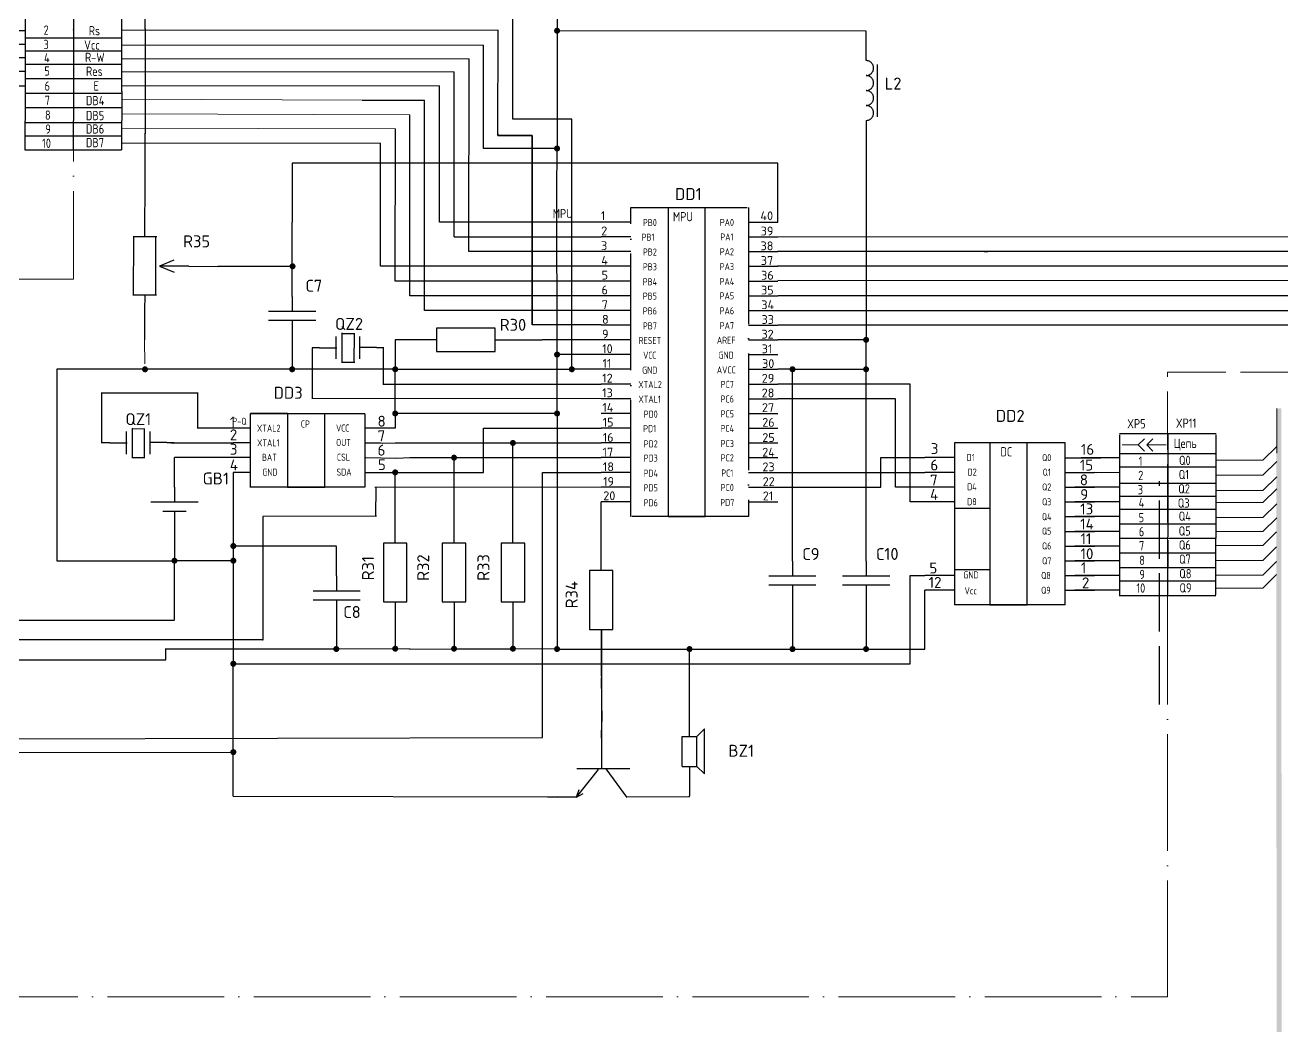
# Model space of a CAD drawing. Header units: millimetres. Extents: x 17259 to 18100, y 22778 to 23372.
# Drawn here: x 17408.4 to 17667.1, y 22996.7 to 23202.6 of the extents above; entities that cross this region are included whole.
import ezdxf
from ezdxf.enums import TextEntityAlignment as Align

# ---------------------------------------------------------------- set-up
doc = ezdxf.new("R2010")
doc.units = ezdxf.units.MM
for name, pattern in [('ACAD_ISO02W100', [15, 12, -3]), ('ACAD_ISO04W100', [30, 24, -3, 0, -3]), ('SOLID', [0])]:
    doc.linetypes.add(name, pattern=pattern)
doc.layers.get('0').update_dxf_attribs({"lineweight": 15})
doc.layers.add('0.25-STAMP', color=7, linetype='Continuous', lineweight=25)
doc.layers.add('PINNAM', color=7, linetype='SOLID')
doc.layers.add('SHEET1', color=7, linetype='Continuous')
doc.styles.get("Standard").update_dxf_attribs({"font": 'isocpeur.ttf'})
doc.styles.add('ГОСТ 2.304', font='cs_gost2304.shx')

msp = doc.modelspace()

# ---------------------------------------------------------------- hatches: boundary and pattern name
h = msp.add_hatch(color=256)
h.dxf.hatch_style = 1
h.paths.add_polyline_path([(17667.08, 22936.4), (17666.97, 23123.76), (17665.94, 23123.77), (17665.93, 23114.7), (17666.05, 22936.4)])

# ---------------------------------------------------------------- linework, layer by layer
at = {"color": 0, "linetype": 'ACAD_ISO04W100', "lineweight": 20}
for p, q in [((17418.32, 23258.72), (17418.32, 23150.37)), ((17418.32, 23150.37), (17395.24, 23150.37)), ((17643.56, 23002.63), (17643.56, 23085.25)), ((17395.24, 23002.63), (17643.56, 23002.63))]:
    msp.add_line(p, q, dxfattribs=at)
at = {"lineweight": -2}
for p, q in [((17401.72, 23201.53), (17408.37, 23201.53)), ((17401.72, 23198.67), (17408.37, 23198.67)), ((17401.72, 23195.98), (17408.37, 23195.98)), ((17401.72, 23193.12), (17408.37, 23193.12)), ((17401.72, 23190.15), (17408.37, 23190.15)), ((17505.68, 23180.26), (17505.7, 23179.89)), ((17526.97, 23140.95), (17512.78, 23140.95)), ((17607, 23103.12), (17599.67, 23103.12)), ((17599.67, 23090.63), (17607, 23090.63))]:
    msp.add_line(p, q, dxfattribs=at)
for p, q in [((17505.76, 23201.55), (17428.27, 23201.55)), ((17433.06, 23201.74), (17433.06, 23168.25)), ((17502.73, 23198.49), (17428.27, 23198.49)), ((17499.78, 23195.65), (17428.27, 23195.65)), ((17496.67, 23193.02), (17428.27, 23193.02)), ((17493.64, 23190.12), (17428.27, 23190.12)), ((17477.72, 23187.18), (17428.26, 23187.36)), ((17487.59, 23184.18), (17428.25, 23184.39)), ((17484.59, 23181.24), (17428.24, 23181.43)), ((17481.53, 23178.3), (17428.23, 23178.31)), ((17432.95, 23137.8), (17433.01, 23132.91)), ((17666.04, 23123.7), (17666.04, 23114.54)), ((17637.54, 23116.23), (17638.81, 23117.5)), ((17639.27, 23116.23), (17640.55, 23117.5)), ((17634.21, 23116.23), (17637.54, 23116.23)), ((17637.54, 23116.23), (17638.81, 23114.95)), ((17641.07, 23116.23), (17639.27, 23116.23)), ((17639.27, 23116.23), (17640.55, 23114.96)), ((17643.3, 23116.23), (17641.07, 23116.23)), ((17663.18, 23113.12), (17666.04, 23115.94)), ((17653.54, 23113.12), (17663.18, 23113.12)), ((17663.18, 23110.04), (17666.04, 23112.85)), ((17653.54, 23110.04), (17663.18, 23110.04)), ((17663.18, 23106.87), (17666.04, 23109.68)), ((17653.54, 23106.87), (17663.18, 23106.87)), ((17663.18, 23104.36), (17666.04, 23107.17)), ((17653.54, 23104.36), (17663.18, 23104.36)), ((17663.18, 23101.28), (17666.04, 23104.09)), ((17653.54, 23101.28), (17663.18, 23101.28)), ((17663.18, 23098.4), (17666.04, 23101.21)), ((17653.54, 23098.4), (17663.18, 23098.4)), ((17663.14, 23095.51), (17666, 23098.32)), ((17653.5, 23095.51), (17663.14, 23095.51)), ((17663.14, 23092.46), (17666, 23095.27)), ((17653.5, 23092.46), (17663.14, 23092.46)), ((17663.14, 23089.46), (17666, 23092.27)), ((17653.5, 23089.46), (17663.14, 23089.46)), ((17663.14, 23086.78), (17666, 23089.59)), ((17653.5, 23086.78), (17663.14, 23086.78))]:
    msp.add_line(p, q)
at = {"lineweight": 35}
for p, q in [((17512.78, 23179.87), (17505.7, 23179.89)), ((17512.78, 23140.95), (17512.78, 23179.87))]:
    msp.add_line(p, q, dxfattribs=at)
at = {"color": 0, "linetype": 'ACAD_ISO02W100', "lineweight": 20}
for p, q in [((17643.56, 23085.25), (17643.56, 23131.19)), ((17643.56, 23131.19), (17676.79, 23131.19))]:
    msp.add_line(p, q, dxfattribs=at)
at = {"linetype": 'ACAD_ISO02W100', "lineweight": -2}
msp.add_line((17641.9, 23062.81), (17641.9, 23108.75), dxfattribs=at)
at = {"linetype": 'Continuous'}
for points, const_width in [([(17518.19, 23201.46, 1), (17517.57, 23201.46, 1)], 0.616), ([(17517.96, 23201.46, 1), (17517.8, 23201.46, 1)], 0.154), ([(17517.96, 23201.46, 1), (17517.8, 23201.46, 1)], 0.154), ([(17517.96, 23201.46, 1), (17517.8, 23201.46, 1)], 0.154), ([(17518.19, 23177.23, 1), (17517.57, 23177.23, 1)], 0.616), ([(17517.96, 23177.23, 1), (17517.8, 23177.23, 1)], 0.154), ([(17517.96, 23177.23, 1), (17517.8, 23177.23, 1)], 0.154), ([(17517.96, 23177.23, 1), (17517.8, 23177.23, 1)], 0.154), ([(17463.73, 23152.99, 1), (17463.12, 23152.99, 1)], 0.616), ([(17581.8, 23137.85, 1), (17581.19, 23137.85, 1)], 0.616), ([(17581.57, 23137.85, 1), (17581.42, 23137.85, 1)], 0.154), ([(17581.57, 23137.85, 1), (17581.42, 23137.85, 1)], 0.154), ([(17581.57, 23137.85, 1), (17581.42, 23137.85, 1)], 0.154), ([(17518.19, 23134.82, 1), (17517.57, 23134.82, 1)], 0.616), ([(17517.96, 23134.82, 1), (17517.8, 23134.82, 1)], 0.154), ([(17517.96, 23134.82, 1), (17517.8, 23134.82, 1)], 0.154), ([(17517.96, 23134.82, 1), (17517.8, 23134.82, 1)], 0.154), ([(17433.36, 23131.79, 1), (17432.75, 23131.79, 1)], 0.616), ([(17463.66, 23131.79, 1), (17463.04, 23131.79, 1)], 0.616), ([(17484.86, 23131.79, 1), (17484.25, 23131.79, 1)], 0.616), ([(17521.22, 23131.79, 1), (17520.6, 23131.79, 1)], 0.616), ([(17566.66, 23131.79, 1), (17566.04, 23131.79, 1)], 0.616), ([(17581.8, 23131.79, 1), (17581.19, 23131.79, 1)], 0.616), ([(17463.43, 23131.79, 1), (17463.27, 23131.79, 1)], 0.154), ([(17463.43, 23131.79, 1), (17463.27, 23131.79, 1)], 0.154), ([(17484.63, 23131.79, 1), (17484.48, 23131.79, 1)], 0.154), ([(17484.63, 23131.79, 1), (17484.48, 23131.79, 1)], 0.154), ([(17484.63, 23131.79, 1), (17484.48, 23131.79, 1)], 0.154), ([(17484.63, 23131.79, 1), (17484.48, 23131.79, 1)], 0.154), ([(17520.99, 23131.79, 1), (17520.83, 23131.79, 1)], 0.154), ([(17520.99, 23131.79, 1), (17520.83, 23131.79, 1)], 0.154), ([(17520.99, 23131.79, 1), (17520.83, 23131.79, 1)], 0.154), ([(17566.43, 23131.79, 1), (17566.27, 23131.79, 1)], 0.154), ([(17566.43, 23131.79, 1), (17566.27, 23131.79, 1)], 0.154), ([(17566.43, 23131.79, 1), (17566.27, 23131.79, 1)], 0.154), ([(17581.57, 23131.79, 1), (17581.42, 23131.79, 1)], 0.154), ([(17581.57, 23131.79, 1), (17581.42, 23131.79, 1)], 0.154), ([(17581.57, 23131.79, 1), (17581.42, 23131.79, 1)], 0.154), ([(17484.86, 23122.7, 1), (17484.25, 23122.7, 1)], 0.616), ([(17484.63, 23122.7, 1), (17484.48, 23122.7, 1)], 0.154), ([(17484.63, 23122.7, 1), (17484.48, 23122.7, 1)], 0.154), ([(17484.63, 23122.7, 1), (17484.48, 23122.7, 1)], 0.154), ([(17518.19, 23122.7, 1), (17517.57, 23122.7, 1)], 0.616), ([(17517.96, 23122.7, 1), (17517.8, 23122.7, 1)], 0.154), ([(17517.96, 23122.7, 1), (17517.8, 23122.7, 1)], 0.154), ([(17517.96, 23122.7, 1), (17517.8, 23122.7, 1)], 0.154), ([(17509.1, 23116.64, 1), (17508.48, 23116.64, 1)], 0.616), ([(17508.87, 23116.64, 1), (17508.71, 23116.64, 1)], 0.154), ([(17508.87, 23116.64, 1), (17508.71, 23116.64, 1)], 0.154), ([(17508.87, 23116.64, 1), (17508.71, 23116.64, 1)], 0.154), ([(17496.98, 23113.61, 1), (17496.37, 23113.61, 1)], 0.616), ([(17496.75, 23113.61, 1), (17496.6, 23113.61, 1)], 0.154), ([(17496.75, 23113.61, 1), (17496.6, 23113.61, 1)], 0.154), ([(17496.75, 23113.61, 1), (17496.6, 23113.61, 1)], 0.154), ([(17484.86, 23110.58, 1), (17484.25, 23110.58, 1)], 0.616), ([(17484.63, 23110.58, 1), (17484.48, 23110.58, 1)], 0.154), ([(17484.63, 23110.58, 1), (17484.48, 23110.58, 1)], 0.154), ([(17484.63, 23110.58, 1), (17484.48, 23110.58, 1)], 0.154), ([(17451.54, 23095.43, 1), (17450.92, 23095.43, 1)], 0.616), ([(17451.31, 23095.43, 1), (17451.16, 23095.43, 1)], 0.154), ([(17451.31, 23095.43, 1), (17451.16, 23095.43, 1)], 0.154), ([(17451.31, 23095.43, 1), (17451.16, 23095.43, 1)], 0.154), ([(17439.42, 23092.41, 1), (17438.81, 23092.41, 1)], 0.616), ([(17439.19, 23092.41, 1), (17439.04, 23092.41, 1)], 0.154), ([(17439.19, 23092.41, 1), (17439.04, 23092.41, 1)], 0.154), ([(17439.19, 23092.41, 1), (17439.04, 23092.41, 1)], 0.154), ([(17451.54, 23092.41, 1), (17450.92, 23092.41, 1)], 0.616), ([(17451.31, 23092.41, 1), (17451.16, 23092.41, 1)], 0.154), ([(17451.31, 23092.41, 1), (17451.16, 23092.41, 1)], 0.154), ([(17451.31, 23092.41, 1), (17451.16, 23092.41, 1)], 0.154), ([(17457.37, 23076.11, 1), (17457.21, 23076.11, 1)], 0.154), ([(17472.75, 23074.23, 1), (17472.13, 23074.23, 1)], 0.616), ([(17472.52, 23074.23, 1), (17472.36, 23074.23, 1)], 0.154), ([(17472.52, 23074.23, 1), (17472.36, 23074.23, 1)], 0.154), ([(17472.58, 23074.13, 1), (17472.42, 23074.13, 1)], 0.154), ([(17484.86, 23074.3, 1), (17484.25, 23074.3, 1)], 0.616), ([(17484.63, 23074.3, 1), (17484.48, 23074.3, 1)], 0.154), ([(17484.63, 23074.3, 1), (17484.48, 23074.3, 1)], 0.154), ([(17487.66, 23074.23, 1), (17487.51, 23074.23, 1)], 0.154), ([(17487.66, 23074.23, 1), (17487.51, 23074.23, 1)], 0.154), ([(17496.98, 23074.3, 1), (17496.37, 23074.3, 1)], 0.616), ([(17496.75, 23074.3, 1), (17496.6, 23074.3, 1)], 0.154), ([(17496.75, 23074.3, 1), (17496.6, 23074.3, 1)], 0.154), ([(17509.1, 23074.3, 1), (17508.48, 23074.3, 1)], 0.616), ([(17508.87, 23074.3, 1), (17508.71, 23074.3, 1)], 0.154), ([(17508.87, 23074.3, 1), (17508.71, 23074.3, 1)], 0.154), ([(17518.19, 23074.23, 1), (17517.57, 23074.23, 1)], 0.616), ([(17517.96, 23074.23, 1), (17517.8, 23074.23, 1)], 0.154), ([(17517.96, 23074.23, 1), (17517.8, 23074.23, 1)], 0.154), ([(17517.96, 23074.23, 1), (17517.8, 23074.23, 1)], 0.154), ([(17545.45, 23074.23, 1), (17544.84, 23074.23, 1)], 0.616), ([(17545.22, 23074.23, 1), (17545.07, 23074.23, 1)], 0.154), ([(17545.22, 23074.23, 1), (17545.07, 23074.23, 1)], 0.154), ([(17545.22, 23074.23, 1), (17545.07, 23074.23, 1)], 0.154), ([(17566.66, 23074.23, 1), (17566.04, 23074.23, 1)], 0.616), ([(17566.43, 23074.23, 1), (17566.27, 23074.23, 1)], 0.154), ([(17566.43, 23074.23, 1), (17566.27, 23074.23, 1)], 0.154), ([(17566.43, 23074.23, 1), (17566.27, 23074.23, 1)], 0.154), ([(17581.8, 23074.23, 1), (17581.19, 23074.23, 1)], 0.616), ([(17581.57, 23074.23, 1), (17581.42, 23074.23, 1)], 0.154), ([(17581.57, 23074.23, 1), (17581.42, 23074.23, 1)], 0.154), ([(17581.57, 23074.23, 1), (17581.42, 23074.23, 1)], 0.154), ([(17451.54, 23071.2, 1), (17450.92, 23071.2, 1)], 0.616), ([(17451.31, 23071.2, 1), (17451.16, 23071.2, 1)], 0.154), ([(17451.31, 23071.2, 1), (17451.16, 23071.2, 1)], 0.154), ([(17451.31, 23071.2, 1), (17451.16, 23071.2, 1)], 0.154), ([(17451.54, 23053.02, 1), (17450.92, 23053.02, 1)], 0.616), ([(17451.31, 23053.02, 1), (17451.16, 23053.02, 1)], 0.154), ([(17451.31, 23053.02, 1), (17451.16, 23053.02, 1)], 0.154), ([(17451.31, 23053.02, 1), (17451.16, 23053.02, 1)], 0.154)]:
    msp.add_lwpolyline(points, format="xyb", close=True, dxfattribs=dict(at, const_width=const_width))
at = {"layer": '0.25-STAMP'}
for p, q in [((17408.37, 23210.19), (17408.37, 23188.95)), ((17418.32, 23210.19), (17418.32, 23188.95)), ((17428.27, 23188.95), (17428.27, 23210.19)), ((17408.37, 23201.89), (17408.37, 23197.72)), ((17408.37, 23201.89), (17408.37, 23197.4)), ((17408.37, 23199.99), (17428.27, 23199.99)), ((17408.37, 23197.3), (17428.27, 23197.3)), ((17408.37, 23194.6), (17428.27, 23194.6)), ((17428.27, 23191.56), (17408.37, 23191.56)), ((17408.37, 23188.64), (17428.27, 23188.64)), ((17408.37, 23185.63), (17428.27, 23185.63)), ((17408.37, 23182.59), (17428.27, 23182.59)), ((17408.37, 23179.85), (17428.27, 23179.85)), ((17408.33, 23176.97), (17428.22, 23176.97)), ((17533.09, 23165.11), (17540.74, 23165.11)), ((17540.74, 23165.11), (17540.74, 23101.49)), ((17548.39, 23101.49), (17548.39, 23165.11)), ((17454.76, 23122.76), (17462.41, 23122.76)), ((17462.41, 23122.76), (17462.41, 23107.55)), ((17470.06, 23107.55), (17470.06, 23122.67)), ((17599.67, 23116.72), (17607, 23116.72)), ((17607, 23116.72), (17607, 23083.32)), ((17614.65, 23083.32), (17614.65, 23116.64)), ((17633.65, 23118.58), (17653.54, 23118.58)), ((17633.65, 23118.29), (17633.65, 23097.06)), ((17643.6, 23118.58), (17643.6, 23097.35)), ((17653.54, 23097.06), (17653.54, 23118.29)), ((17653.54, 23114.43), (17633.65, 23114.43)), ((17653.54, 23111.62), (17633.65, 23111.62)), ((17633.65, 23110), (17633.65, 23105.83)), ((17633.65, 23110), (17633.65, 23105.51)), ((17462.41, 23107.55), (17470.06, 23107.55)), ((17633.65, 23108.38), (17653.54, 23108.38)), ((17633.65, 23105.69), (17653.54, 23105.69)), ((17540.74, 23101.49), (17548.39, 23101.49)), ((17633.65, 23102.99), (17653.54, 23102.99)), ((17653.54, 23099.95), (17633.65, 23099.95)), ((17633.65, 23097.03), (17653.54, 23097.03)), ((17633.65, 23094.03), (17653.54, 23094.03)), ((17633.65, 23090.98), (17653.54, 23090.98)), ((17633.62, 23088.28), (17653.51, 23088.28)), ((17607, 23083.32), (17614.65, 23083.32)), ((17633.61, 23085.25), (17653.5, 23085.25)), ((17405.18, 23080.2), (17439.11, 23080.2))]:
    msp.add_line(p, q, dxfattribs=at)
at = {"layer": 'SHEET1', "linetype": 'Continuous'}
for p, q in [((17517.88, 23207.52), (17517.88, 23201.46)), ((17433.06, 23201.8), (17433.06, 23204.88)), ((17508.79, 23183.29), (17508.79, 23204.48)), ((17433.06, 23201.86), (17433.06, 23180.35)), ((17505.7, 23179.89), (17505.76, 23201.55)), ((17581.5, 23201.37), (17517.88, 23201.46)), ((17517.88, 23201.46), (17517.88, 23192.38)), ((17502.73, 23177.23), (17502.73, 23198.49)), ((17499.7, 23156.02), (17499.78, 23195.65)), ((17496.67, 23159.05), (17496.67, 23193.02)), ((17517.88, 23192.38), (17517.88, 23177.23)), ((17493.64, 23162.08), (17493.64, 23190.12)), ((17490.61, 23143.91), (17490.61, 23187.18)), ((17487.59, 23146.93), (17487.59, 23184.18)), ((17520.91, 23183.29), (17508.79, 23183.29)), ((17520.91, 23131.79), (17520.91, 23183.29)), ((17433.05, 23165.95), (17433.06, 23180.35)), ((17433.06, 23180.35), (17433.06, 23180.26)), ((17484.56, 23149.96), (17484.59, 23181.24)), ((17481.53, 23152.99), (17481.53, 23178.3)), ((17517.88, 23177.23), (17502.73, 23177.23)), ((17517.81, 23168.14), (17517.88, 23177.23)), ((17581.5, 23176.94), (17581.5, 23137.85)), ((17563.32, 23174.2), (17463.35, 23174.2)), ((17463.35, 23174.2), (17463.35, 23162.08)), ((17563.32, 23162.08), (17563.32, 23174.2)), ((17517.88, 23134.82), (17517.81, 23168.14)), ((17463.35, 23152.99), (17463.35, 23162.08)), ((17526.97, 23162.08), (17493.64, 23162.08)), ((17496.67, 23159.05), (17526.97, 23159.05)), ((17705.78, 23159.05), (17563.32, 23158.98)), ((17526.97, 23156.02), (17499.7, 23156.02)), ((17748.19, 23156.02), (17563.24, 23156.02)), ((17448.05, 23152.99), (17463.19, 23152.99)), ((17526.97, 23152.99), (17481.53, 23152.99)), ((17790.6, 23152.99), (17563.24, 23152.99)), ((17526.97, 23149.96), (17484.56, 23149.96)), ((17833.01, 23149.96), (17563.32, 23150.04)), ((17526.97, 23146.93), (17487.59, 23146.93)), ((17875.43, 23146.93), (17563.4, 23146.93)), ((17526.97, 23143.91), (17490.61, 23143.91)), ((17917.84, 23143.91), (17563.32, 23143.83)), ((17960.25, 23140.88), (17563.4, 23140.88)), ((17484.56, 23137.85), (17484.56, 23131.79)), ((17526.97, 23137.85), (17514.78, 23137.85)), ((17581.5, 23137.85), (17563.32, 23137.85)), ((17581.5, 23131.79), (17581.5, 23137.85)), ((17467.53, 23125.74), (17467.53, 23136.19)), ((17482.14, 23128.76), (17482.14, 23136.3)), ((17526.97, 23134.82), (17517.88, 23134.82)), ((17517.88, 23122.7), (17517.88, 23134.82)), ((17433.06, 23131.79), (17414.88, 23131.79)), ((17414.88, 23131.79), (17414.88, 23092.41)), ((17463.35, 23131.79), (17433.06, 23131.79)), ((17484.56, 23131.79), (17463.35, 23131.79)), ((17484.56, 23131.79), (17520.91, 23131.79)), ((17484.56, 23122.7), (17484.56, 23131.79)), ((17526.97, 23131.79), (17520.91, 23131.79)), ((17566.35, 23131.79), (17563.32, 23131.79)), ((17566.35, 23131.79), (17581.5, 23131.79)), ((17566.35, 23098.46), (17566.35, 23131.79)), ((17581.5, 23098.46), (17581.5, 23131.79)), ((17424.17, 23116.56), (17424.17, 23127.01)), ((17481.99, 23128.76), (17526.97, 23128.76)), ((17590.58, 23128.76), (17563.32, 23128.76)), ((17590.58, 23104.52), (17590.58, 23128.76)), ((17443.96, 23126.9), (17424.06, 23126.9)), ((17443.95, 23119.67), (17443.95, 23126.9)), ((17526.97, 23125.73), (17467.53, 23125.77)), ((17587.56, 23125.73), (17563.32, 23125.73)), ((17587.56, 23107.55), (17587.56, 23125.73)), ((17454.76, 23107.55), (17454.76, 23122.7)), ((17454.76, 23122.67), (17478.29, 23122.67)), ((17478.29, 23122.65), (17478.29, 23107.51)), ((17517.88, 23122.7), (17484.56, 23122.7)), ((17484.56, 23122.7), (17484.56, 23119.67)), ((17517.88, 23122.7), (17517.88, 23074.23)), ((17433.03, 23119.5), (17430.34, 23119.51)), ((17430.44, 23113.51), (17430.44, 23119.67)), ((17432.9, 23119.54), (17432.89, 23113.59)), ((17451.23, 23119.67), (17443.78, 23119.67)), ((17454.76, 23119.67), (17451.23, 23119.67)), ((17484.56, 23119.67), (17478.5, 23119.67)), ((17502.73, 23119.67), (17526.97, 23119.67)), ((17502.73, 23110.58), (17502.73, 23119.67)), ((17425.81, 23116.64), (17424.27, 23116.64)), ((17425.81, 23116.64), (17429.36, 23116.64)), ((17429.22, 23114.36), (17429.22, 23118.97)), ((17437.52, 23116.7), (17434.08, 23116.71)), ((17434.12, 23114.36), (17434.12, 23118.97)), ((17437.52, 23116.7), (17439.06, 23116.7)), ((17438.39, 23116.64), (17451.23, 23116.64)), ((17454.76, 23116.64), (17451.23, 23116.64)), ((17478.5, 23116.64), (17481.53, 23116.64)), ((17481.53, 23116.64), (17481.87, 23116.59)), ((17481.87, 23116.59), (17484.56, 23116.64)), ((17484.56, 23116.64), (17508.79, 23116.64)), ((17508.79, 23116.64), (17526.97, 23116.64)), ((17508.79, 23104.52), (17508.79, 23116.64)), ((17622.47, 23116.64), (17599.67, 23116.64)), ((17599.67, 23116.64), (17599.67, 23083.32)), ((17622.47, 23083.32), (17622.47, 23116.64)), ((17433.04, 23113.56), (17430.34, 23113.57)), ((17451.23, 23113.61), (17439.11, 23113.61)), ((17454.76, 23113.61), (17451.23, 23113.61)), ((17478.5, 23113.61), (17484.9, 23113.51)), ((17484.9, 23113.51), (17487.59, 23113.61)), ((17487.59, 23113.61), (17496.67, 23113.61)), ((17496.67, 23113.61), (17526.97, 23113.61)), ((17496.67, 23104.52), (17496.67, 23113.61)), ((17584.53, 23113.61), (17593.61, 23113.61)), ((17584.53, 23107.55), (17584.53, 23113.61)), ((17599.67, 23113.61), (17593.61, 23113.61)), ((17622.43, 23113.59), (17629.82, 23113.59)), ((17633.65, 23113.59), (17625.78, 23113.59)), ((17454.76, 23110.58), (17451.23, 23110.58)), ((17451.23, 23110.58), (17451.23, 23095.43)), ((17478.5, 23110.58), (17484.56, 23110.58)), ((17484.56, 23110.58), (17502.73, 23110.58)), ((17484.56, 23104.52), (17484.56, 23110.58)), ((17514.85, 23110.58), (17526.97, 23110.58)), ((17514.85, 23056.05), (17514.85, 23110.58)), ((17563.32, 23110.58), (17593.61, 23110.58)), ((17599.67, 23110.58), (17593.61, 23110.58)), ((17622.43, 23110.56), (17628.49, 23110.56)), ((17633.54, 23110.56), (17624.84, 23110.51)), ((17628.88, 23110.51), (17628.49, 23110.56)), ((17478.29, 23107.55), (17454.6, 23107.55)), ((17530.35, 23107.57), (17480.39, 23107.5)), ((17480.54, 23107.55), (17480.53, 23101.55)), ((17563.32, 23107.55), (17584.53, 23107.55)), ((17593.61, 23107.55), (17587.56, 23107.55)), ((17599.67, 23107.55), (17593.61, 23107.55)), ((17622.43, 23107.53), (17628.49, 23107.53)), ((17633.54, 23107.53), (17624.45, 23107.53)), ((17526.97, 23098.85), (17526.97, 23104.52)), ((17593.61, 23104.52), (17590.58, 23104.52)), ((17599.67, 23104.52), (17593.61, 23104.52)), ((17622.43, 23104.5), (17628.49, 23104.5)), ((17633.54, 23104.5), (17624.45, 23104.5)), ((17480.7, 23101.55), (17457.29, 23101.49)), ((17457.29, 23101.49), (17457.29, 23076.11)), ((17622.43, 23101.47), (17628.49, 23101.47)), ((17633.54, 23101.47), (17624.45, 23101.47)), ((17526.97, 23092.79), (17526.97, 23098.85)), ((17566.34, 23092.33), (17566.34, 23098.39)), ((17581.51, 23092.33), (17581.51, 23098.39)), ((17622.43, 23098.44), (17628.49, 23098.44)), ((17633.54, 23098.44), (17624.45, 23098.44)), ((17472.44, 23095.43), (17451.23, 23095.43)), ((17451.23, 23095.43), (17451.23, 23092.41)), ((17472.5, 23089.27), (17472.5, 23095.33)), ((17622.43, 23095.41), (17628.49, 23095.41)), ((17633.54, 23095.41), (17624.45, 23095.41)), ((17414.88, 23092.41), (17439.11, 23092.41)), ((17451.23, 23092.41), (17439.11, 23092.41)), ((17439.11, 23080.29), (17439.11, 23092.41)), ((17451.23, 23092.41), (17451.23, 23071.2)), ((17526.97, 23090.37), (17526.97, 23092.79)), ((17566.34, 23092.33), (17566.34, 23089.3)), ((17581.51, 23092.33), (17581.51, 23089.3)), ((17622.43, 23092.38), (17628.49, 23092.38)), ((17633.54, 23092.38), (17624.45, 23092.38)), ((17472.5, 23089.27), (17472.5, 23086.24)), ((17524.54, 23090.37), (17524.54, 23078.25)), ((17528.18, 23090.37), (17524.54, 23090.37)), ((17529.39, 23090.37), (17528.18, 23090.37)), ((17529.39, 23084.31), (17529.39, 23090.37)), ((17561.49, 23089.3), (17571.18, 23089.3)), ((17576.66, 23089.3), (17586.36, 23089.3)), ((17590.58, 23071.2), (17590.58, 23089.38)), ((17590.58, 23089.38), (17593.61, 23089.38)), ((17599.67, 23089.38), (17593.61, 23089.38)), ((17622.43, 23089.35), (17628.49, 23089.35)), ((17633.54, 23089.35), (17624.45, 23089.35)), ((17467.65, 23086.24), (17477.35, 23086.24)), ((17561.49, 23087.44), (17571.18, 23087.44)), ((17566.34, 23087.44), (17566.34, 23083.24)), ((17576.66, 23087.44), (17586.36, 23087.44)), ((17581.51, 23087.44), (17581.51, 23083.24)), ((17599.67, 23086.35), (17593.61, 23086.35)), ((17593.61, 23074.23), (17593.61, 23086.35)), ((17622.43, 23086.32), (17628.49, 23086.32)), ((17633.54, 23086.32), (17624.45, 23086.32)), ((17467.65, 23084.38), (17477.35, 23084.38)), ((17472.5, 23084.38), (17472.5, 23080.19)), ((17529.39, 23078.25), (17529.39, 23084.31)), ((17566.34, 23083.24), (17566.34, 23077.19)), ((17581.51, 23083.24), (17581.51, 23077.19)), ((17622.47, 23083.32), (17599.67, 23083.32)), ((17472.5, 23080.19), (17472.5, 23074.13)), ((17524.54, 23078.25), (17529.39, 23078.25)), ((17526.97, 23078.25), (17526.97, 23074.75)), ((17527, 23078.25), (17527.01, 23049.6)), ((17457.29, 23076.11), (17405.18, 23076.11)), ((17566.35, 23077.26), (17566.35, 23074.23)), ((17581.5, 23077.26), (17581.5, 23074.23)), ((17472.44, 23074.23), (17437.36, 23074.23)), ((17484.56, 23074.3), (17472.44, 23074.23)), ((17487.59, 23074.23), (17484.56, 23074.3)), ((17487.59, 23074.23), (17496.67, 23074.3)), ((17496.67, 23074.3), (17508.79, 23074.3)), ((17517.88, 23074.23), (17508.79, 23074.3)), ((17517.88, 23074.23), (17545.14, 23074.23)), ((17526.97, 23074.69), (17526.97, 23068.63)), ((17545.14, 23074.23), (17566.35, 23074.23)), ((17545.14, 23062.31), (17545.14, 23074.23)), ((17566.35, 23074.23), (17581.5, 23074.23)), ((17581.5, 23074.23), (17593.61, 23074.23)), ((17451.23, 23071.2), (17590.58, 23071.2)), ((17451.23, 23053.02), (17451.23, 23071.2)), ((17526.97, 23068.27), (17527.06, 23059.31)), ((17527.05, 23055.86), (17527.06, 23059.31)), ((17405.76, 23055.74), (17514.85, 23056.05)), ((17405.76, 23052.97), (17451.23, 23053.02)), ((17451.23, 23043.93), (17451.23, 23053.02)), ((17521.89, 23043.73), (17526.41, 23049.43)), ((17532.83, 23049.55), (17521.92, 23049.55)), ((17532.33, 23043.65), (17527.98, 23049.55)), ((17521.9, 23043.74), (17523.24, 23044.47)), ((17521.91, 23043.75), (17522.4, 23045.32)), ((17451.23, 23043.93), (17517.03, 23043.81)), ((17521.97, 23043.77), (17515.92, 23043.77)), ((17517.03, 23043.81), (17517.96, 23043.74)), ((17545.14, 23043.81), (17532.23, 23043.74)), ((17545.14, 23043.81), (17545.14, 23044.03))]:
    msp.add_line(p, q, dxfattribs=at)
at = {"layer": 'SHEET1', "linetype": 'ACAD_ISO04W100'}
for p, q in [((17581.5, 23195.31), (17581.5, 23201.37)), ((17583.81, 23183.77), (17583.81, 23194.54)), ((17581.5, 23183), (17581.5, 23176.94)), ((17433.04, 23162.12), (17433.06, 23168.18)), ((17533.03, 23101.49), (17533.03, 23165.11)), ((17533.03, 23165.11), (17557.26, 23165.11)), ((17557.26, 23165.11), (17557.26, 23101.49)), ((17433.03, 23159.09), (17433.04, 23162.12)), ((17533.03, 23162.08), (17526.97, 23162.08)), ((17557.26, 23162.08), (17563.32, 23162.08)), ((17435.45, 23159.06), (17430.6, 23159.06)), ((17430.67, 23159.07), (17430.63, 23146.95)), ((17435.26, 23146.96), (17435.3, 23159.08)), ((17533.03, 23159.05), (17526.97, 23159.05)), ((17557.26, 23159.05), (17563.32, 23159.05)), ((17533.03, 23156.02), (17526.97, 23156.02)), ((17557.26, 23156.02), (17563.32, 23156.02)), ((17439.01, 23154.27), (17436.03, 23153.02)), ((17442.09, 23153), (17436.03, 23153.02)), ((17436.03, 23153.02), (17439.06, 23151.78)), ((17442.09, 23153), (17448.15, 23152.97)), ((17463.34, 23146.77), (17463.34, 23152.83)), ((17533.03, 23152.99), (17526.97, 23152.99)), ((17557.26, 23152.99), (17563.32, 23152.99)), ((17533.03, 23149.96), (17526.97, 23149.96)), ((17557.26, 23149.96), (17563.32, 23149.96)), ((17435.41, 23147.03), (17430.56, 23147.03)), ((17432.98, 23146.97), (17432.97, 23143.94)), ((17463.34, 23146.77), (17463.34, 23143.74)), ((17533.03, 23146.93), (17526.97, 23146.93)), ((17557.26, 23146.93), (17563.32, 23146.93)), ((17432.97, 23143.94), (17432.95, 23137.88)), ((17458.5, 23143.74), (17468.19, 23143.74)), ((17533.03, 23143.91), (17526.97, 23143.91)), ((17557.26, 23143.91), (17563.32, 23143.91)), ((17458.5, 23141.88), (17468.19, 23141.88)), ((17463.34, 23141.88), (17463.34, 23137.68)), ((17493.04, 23140.27), (17493.04, 23139.06)), ((17499.1, 23140.27), (17493.04, 23140.27)), ((17505.16, 23140.27), (17499.1, 23140.27)), ((17505.16, 23135.42), (17505.16, 23140.27)), ((17533.03, 23140.88), (17526.97, 23140.88)), ((17557.26, 23140.88), (17563.32, 23140.88)), ((17463.34, 23137.68), (17463.34, 23131.62)), ((17472.39, 23133.96), (17472.39, 23138.57)), ((17476.21, 23139.1), (17473.51, 23139.11)), ((17473.62, 23133.11), (17473.62, 23139.27)), ((17476.08, 23139.14), (17476.07, 23133.19)), ((17477.29, 23133.96), (17477.29, 23138.57)), ((17490.61, 23137.85), (17484.56, 23137.85)), ((17493.04, 23137.85), (17490.61, 23137.85)), ((17493.04, 23139.06), (17493.04, 23135.42)), ((17505.16, 23137.85), (17508.66, 23137.85)), ((17508.72, 23137.85), (17514.78, 23137.85)), ((17533.03, 23137.85), (17526.97, 23137.85)), ((17557.26, 23137.85), (17563.32, 23137.85)), ((17468.99, 23136.24), (17467.45, 23136.24)), ((17468.99, 23136.24), (17472.54, 23136.24)), ((17480.7, 23136.3), (17477.26, 23136.31)), ((17480.7, 23136.3), (17482.23, 23136.3)), ((17493.04, 23135.42), (17505.16, 23135.42)), ((17533.03, 23134.82), (17526.97, 23134.82)), ((17557.26, 23134.82), (17563.32, 23134.82)), ((17476.22, 23133.16), (17473.52, 23133.17)), ((17533.03, 23131.79), (17526.97, 23131.79)), ((17557.26, 23131.79), (17563.32, 23131.79)), ((17533.03, 23128.76), (17526.97, 23128.76)), ((17557.26, 23128.76), (17563.32, 23128.76)), ((17533.03, 23125.73), (17526.97, 23125.73)), ((17557.26, 23125.73), (17563.32, 23125.73)), ((17533.03, 23122.7), (17526.97, 23122.7)), ((17557.26, 23122.7), (17563.32, 23122.7)), ((17533.03, 23119.67), (17526.97, 23119.67)), ((17557.26, 23119.67), (17563.32, 23119.67)), ((17533.03, 23116.64), (17526.97, 23116.64)), ((17557.26, 23116.64), (17563.32, 23116.64)), ((17439.11, 23107.55), (17439.11, 23113.61)), ((17533.03, 23113.61), (17526.97, 23113.61)), ((17557.26, 23113.61), (17563.32, 23113.61)), ((17533.03, 23110.58), (17526.97, 23110.58)), ((17557.26, 23110.58), (17563.32, 23110.58)), ((17439.11, 23107.55), (17439.11, 23104.52)), ((17533.03, 23107.55), (17526.97, 23107.55)), ((17557.26, 23107.55), (17563.32, 23107.55)), ((17434.27, 23104.52), (17443.96, 23104.52)), ((17484.56, 23098.46), (17484.56, 23104.52)), ((17496.67, 23098.46), (17496.67, 23104.52)), ((17508.79, 23098.46), (17508.79, 23104.52)), ((17533.03, 23104.52), (17526.97, 23104.52)), ((17557.26, 23104.52), (17563.32, 23104.52)), ((17436.69, 23102.59), (17441.54, 23102.59)), ((17439.11, 23102.63), (17439.11, 23098.46)), ((17557.26, 23101.49), (17533.03, 23101.49)), ((17439.11, 23098.46), (17439.11, 23092.41)), ((17484.56, 23096.04), (17484.56, 23098.46)), ((17496.67, 23096.04), (17496.67, 23098.46)), ((17508.79, 23096.04), (17508.79, 23098.46)), ((17485.77, 23096.04), (17482.13, 23096.04)), ((17482.13, 23096.04), (17482.13, 23083.92)), ((17486.98, 23096.04), (17485.77, 23096.04)), ((17486.98, 23089.98), (17486.98, 23096.04)), ((17497.89, 23096.04), (17494.25, 23096.04)), ((17494.25, 23096.04), (17494.25, 23083.92)), ((17499.1, 23096.04), (17497.89, 23096.04)), ((17499.1, 23089.98), (17499.1, 23096.04)), ((17510, 23096.04), (17506.37, 23096.04)), ((17506.37, 23096.04), (17506.37, 23083.92)), ((17511.21, 23096.04), (17510, 23096.04)), ((17511.21, 23089.98), (17511.21, 23096.04)), ((17486.98, 23083.92), (17486.98, 23089.98)), ((17499.1, 23083.92), (17499.1, 23089.98)), ((17511.21, 23083.92), (17511.21, 23089.98)), ((17482.13, 23083.92), (17486.98, 23083.92)), ((17484.56, 23083.92), (17484.56, 23080.42)), ((17494.25, 23083.92), (17499.1, 23083.92)), ((17496.67, 23083.92), (17496.67, 23080.42)), ((17506.37, 23083.92), (17511.21, 23083.92)), ((17508.79, 23083.92), (17508.79, 23080.42)), ((17484.56, 23080.36), (17484.56, 23074.3)), ((17496.67, 23080.36), (17496.67, 23074.3)), ((17508.79, 23080.36), (17508.79, 23074.3)), ((17545.14, 23056.25), (17545.14, 23062.31)), ((17546.68, 23056.25), (17548.22, 23057.79)), ((17548.22, 23048.55), (17548.22, 23057.79)), ((17543.61, 23056.25), (17546.68, 23056.25)), ((17543.61, 23050.09), (17543.61, 23056.25)), ((17546.68, 23050.09), (17546.68, 23056.25)), ((17543.61, 23050.09), (17546.68, 23050.09)), ((17545.14, 23050.09), (17545.14, 23044.03)), ((17548.22, 23048.55), (17546.68, 23050.09))]:
    msp.add_line(p, q, dxfattribs=at)
at = {"layer": 'SHEET1'}
for p, q in [((17408.37, 23188.95), (17408.33, 23176.97)), ((17418.32, 23188.95), (17418.28, 23176.97)), ((17428.27, 23188.95), (17428.22, 23176.97)), ((17477.72, 23187.18), (17490.61, 23187.18)), ((17477.68, 23178.3), (17477.68, 23178.3)), ((17605.81, 23156.02), (17606.55, 23156.02)), ((17605.81, 23146.93), (17605.81, 23146.93)), ((17633.65, 23097.06), (17633.65, 23085.36)), ((17643.59, 23096.62), (17643.55, 23085.25)), ((17653.5, 23085.36), (17653.5, 23097.03)), ((17437.36, 23071.98), (17437.36, 23074.31)), ((17405.18, 23071.98), (17437.36, 23071.98))]:
    msp.add_line(p, q, dxfattribs=at)
at = {"layer": 'SHEET1', "linetype": 'ACAD_ISO04W100'}
for centre in [(17581.5, 23193.77), (17581.5, 23190.69), (17581.5, 23187.61), (17581.5, 23184.54)]:
    msp.add_arc(centre, 1.54, 270, 90, dxfattribs=at)

# ---------------------------------------------------------------- texts
at = {"layer": '0.25-STAMP', "lineweight": -2, "style": 'ГОСТ 2.304'}
for s, height, p in [('2', 1.91, (17412.17, 23200.63)), ('Rs', 1.913, (17421.48, 23200.5)), ('3', 1.91, (17412.15, 23197.67)), ('Vcc', 1.913, (17420.52, 23197.56)), ('4', 1.91, (17412.27, 23194.93)), ('R-W', 1.913, (17420.7, 23195.03)), ('5', 1.91, (17412.33, 23192.22)), ('Res', 1.913, (17420.9, 23192.16)), ('6', 1.91, (17412.37, 23189.12)), ('E', 1.91, (17422.45, 23189.15)), ('7', 1.91, (17412.4, 23186.19)), ('DB4', 1.913, (17420.89, 23186.13)), ('8', 1.91, (17412.46, 23183.14)), ('DB5', 1.913, (17420.89, 23183.05)), ('9', 1.91, (17412.52, 23180.27)), ('DB6', 1.913, (17420.89, 23180.3)), ('10', 1.913, (17411.86, 23177.34)), ('DB7', 1.913, (17420.89, 23177.48)), ('MPU', 1.913, (17516.98, 23162.88)), ('MPU', 1.913, (17541.73, 23162.24)), ('XP5', 1.913, (17635.25, 23119.63)), ('XP11', 1.913, (17645.27, 23119.75)), ('Цепь', 1.913, (17644.81, 23115.6)), ('DC', 1.913, (17609.15, 23113.86)), ('Q0', 1.913, (17645.91, 23112.1)), ('1', 1.91, (17637.61, 23111.93)), ('2', 1.91, (17637.52, 23109)), ('Q1', 1.913, (17645.85, 23109.18)), ('3', 1.91, (17637.43, 23106.06)), ('Q2', 1.913, (17645.76, 23106.24)), ('4', 1.91, (17637.61, 23103.37)), ('Q3', 1.913, (17645.67, 23103.31)), ('5', 1.91, (17637.6, 23100.32)), ('Q4', 1.913, (17645.85, 23100.61)), ('6', 1.91, (17637.64, 23097.44)), ('Q5', 1.913, (17645.84, 23097.57)), ('7', 1.91, (17637.68, 23094.53)), ('Q6', 1.913, (17645.89, 23094.69)), ('8', 1.91, (17637.73, 23091.54)), ('Q7', 1.913, (17645.92, 23091.77)), ('Q8', 1.913, (17645.97, 23088.79)), ('9', 1.91, (17637.77, 23088.62)), ('10', 1.913, (17637.14, 23085.82)), ('Q9', 1.913, (17646.01, 23085.86))]:
    msp.add_text(s, height=height, dxfattribs=at).set_placement(p)
at = {"layer": 'PINNAM', "style": 'ГОСТ 2.304'}
for s, p in [('PB0', (17536.99, 23161.25)), ('PA0', (17552.84, 23161.29)), ('PB1', (17536.61, 23158.24)), ('PA1', (17552.84, 23158.29)), ('PB2', (17536.99, 23155.2)), ('PA2', (17552.84, 23155.24)), ('PB3', (17536.99, 23152.15)), ('PA3', (17552.84, 23152.19)), ('PB4', (17536.99, 23149.08)), ('PA4', (17552.84, 23149.12)), ('PA5', (17552.84, 23146.17)), ('PB5', (17536.99, 23146.13)), ('PB6', (17536.99, 23143.07)), ('PA6', (17552.84, 23143.11)), ('PB7', (17536.99, 23139.99)), ('PA7', (17552.84, 23140.04)), ('RESET', (17537, 23137)), ('AREF', (17552.69, 23137.04)), ('VСС', (17536.95, 23133.95)), ('GND', (17552.68, 23133.99)), ('GND', (17536.95, 23130.89)), ('AVCC', (17552.73, 23130.93)), ('XTAL2', (17537.02, 23127.92)), ('PC7', (17552.92, 23127.96)), ('XTAL1', (17536.93, 23124.91)), ('PC6', (17552.92, 23124.95)), ('P-Q', (17452.49, 23120.37)), ('PD0', (17537.16, 23121.84)), ('PC5', (17552.92, 23121.88)), ('XTAL2', (17458.52, 23118.93)), ('CP', (17466.06, 23119.81)), ('VСС', (17473.73, 23118.98)), ('PD1', (17536.93, 23118.85)), ('PC4', (17552.92, 23118.89)), ('XTAL1', (17458.43, 23115.93)), ('OUT', (17473.92, 23116.01)), ('PD2', (17537.16, 23115.72)), ('PC3', (17552.92, 23115.77)), ('BAT', (17458.66, 23112.95)), ('CSL', (17473.9, 23112.99)), ('PD3', (17537.16, 23112.8)), ('PC2', (17552.92, 23112.84)), ('D1', (17603.02, 23112.92)), ('Q0', (17618.68, 23112.9)), ('GND', (17458.77, 23109.89)), ('SDA', (17474.02, 23109.92)), ('PD4', (17537.16, 23109.67)), ('PC1', (17552.92, 23109.72)), ('D2', (17603.33, 23109.92)), ('Q1', (17618.68, 23109.9)), ('PD5', (17537.16, 23106.68)), ('PC0', (17552.92, 23106.73)), ('D4', (17603.28, 23106.88)), ('Q2', (17618.68, 23106.85)), ('PD6', (17537.16, 23103.6)), ('PD7', (17552.92, 23103.64)), ('D8', (17603.28, 23103.83)), ('Q3', (17618.68, 23103.8)), ('Q4', (17618.68, 23100.73)), ('Q5', (17618.68, 23097.78)), ('Q6', (17618.68, 23094.72)), ('Q7', (17618.68, 23091.65)), ('GND', (17603.07, 23088.75)), ('Q8', (17618.53, 23088.65)), ('Vcc', (17603.03, 23085.5)), ('Q9', (17618.51, 23085.6))]:
    msp.add_text(s, height=1.454, dxfattribs=at).set_placement(p, align=Align.CENTER)
at = {"layer": 'SHEET1'}
for s, height, p in [('L2', 2.462, (17585.32, 23189.36)), ('DD1', 2.462, (17542.16, 23166.63)), ('1', 1.82, (17526.9, 23162.5)), ('40', 1.818, (17559.74, 23162.47)), ('2', 1.82, (17526.96, 23159.36)), ('39', 1.818, (17559.8, 23159.33)), ('3', 1.82, (17526.93, 23156.32)), ('38', 1.818, (17559.77, 23156.28)), ('4', 1.82, (17526.98, 23153.29)), ('37', 1.818, (17559.82, 23153.26)), ('5', 1.82, (17527.05, 23150.26)), ('36', 1.818, (17559.88, 23150.23)), ('6', 1.82, (17527.03, 23147.21)), ('35', 1.818, (17559.87, 23147.18)), ('7', 1.82, (17527.08, 23144.19)), ('34', 1.818, (17559.92, 23144.16)), ('8', 1.82, (17527.14, 23141.16)), ('33', 1.818, (17559.98, 23141.13)), ('QZ2', 2.462, (17472.16, 23139.9)), ('R30', 2.462, (17506.07, 23139.71)), ('9', 1.82, (17527.13, 23138.14)), ('32', 1.818, (17559.96, 23138.11)), ('10', 1.818, (17527.17, 23135.12)), ('31', 1.818, (17560.01, 23135.09)), ('11', 1.818, (17527.24, 23132.09)), ('30', 1.818, (17560.08, 23132.06)), ('12', 1.818, (17527.18, 23129.07)), ('29', 1.818, (17560.02, 23129.04)), ('DD3', 2.462, (17459.53, 23125.73)), ('13', 1.818, (17527.16, 23126.05)), ('28', 1.818, (17560, 23126.02)), ('14', 1.818, (17527.21, 23123.03)), ('27', 1.818, (17560.05, 23123)), ('QZ1', 2.462, (17428.99, 23120.3)), ('1', 2.24, (17450.51, 23119.8)), ('8', 2.24, (17480.91, 23119.99)), ('15', 1.818, (17527.27, 23119.99)), ('26', 1.818, (17560.11, 23119.96)), ('DD2', 2.462, (17608.2, 23120.97)), ('2', 2.24, (17450.51, 23117.19)), ('7', 2.24, (17480.93, 23116.99)), ('16', 1.818, (17527.28, 23116.87)), ('25', 1.818, (17560.12, 23116.84)), ('3', 2.24, (17594.81, 23114.36)), ('3', 2.24, (17450.51, 23114.22)), ('6', 2.24, (17480.91, 23114.03)), ('17', 1.818, (17527.26, 23113.85)), ('24', 1.818, (17560.1, 23113.82)), ('16', 2.241, (17625.71, 23114.19)), ('4', 2.24, (17450.51, 23111)), ('5', 2.24, (17480.99, 23111.04)), ('18', 1.818, (17527.31, 23110.83)), ('23', 1.818, (17560.15, 23110.8)), ('6', 2.24, (17594.73, 23110.97)), ('15', 2.241, (17625.49, 23110.95)), ('GB1', 2.462, (17444.91, 23108.09)), ('19', 1.818, (17527.37, 23107.8)), ('22', 1.818, (17560.21, 23107.77)), ('7', 2.24, (17594.66, 23107.87)), ('8', 2.24, (17625.49, 23107.92)), ('20', 1.818, (17527.39, 23104.86)), ('21', 1.818, (17560.23, 23104.83)), ('4', 2.24, (17594.66, 23104.92)), ('9', 2.24, (17625.57, 23104.9)), ('13', 2.241, (17625.57, 23101.94)), ('14', 2.241, (17625.57, 23098.84)), ('11', 2.241, (17625.64, 23095.81)), ('10', 2.241, (17625.64, 23092.71)), ('5', 2.24, (17594.52, 23089.78)), ('1', 2.24, (17625.71, 23089.83)), ('12', 2.241, (17594.37, 23086.82)), ('2', 2.24, (17625.93, 23086.73)), ('BZ1', 2.462, (17553.15, 23052.07))]:
    msp.add_text(s, height=height, dxfattribs=at).set_placement(p)
for s, rotation, p in [('R35', 359.7982, (17440.89, 23156.9)), ('С7', 0.4398, (17466.17, 23147.74)), ('R32', 90, (17491.55, 23088.26)), ('R33', 90, (17503.94, 23088.26)), ('С9', 0.4398, (17568.45, 23092.54)), ('С10', 0.4398, (17583.62, 23092.54)), ('R31', 90, (17480.19, 23088.35)), ('R34', 90, (17522.11, 23082.59)), ('С8', 0.4398, (17473.95, 23080.6))]:
    msp.add_text(s, height=2.462, rotation=rotation, dxfattribs=at).set_placement(p)

doc.saveas('drawing.dxf')
